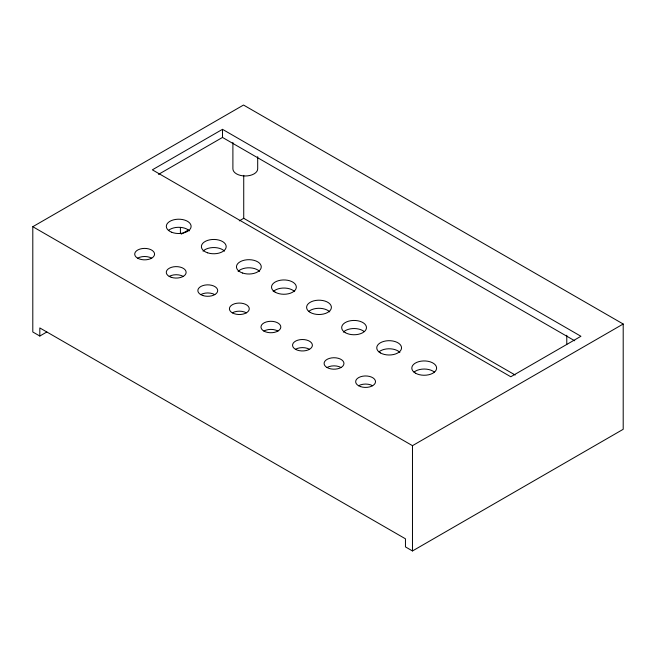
<?xml version="1.0" encoding="UTF-8"?>
<svg xmlns="http://www.w3.org/2000/svg" width="656" height="656" viewBox="0 0 656 656"><rect width="100%" height="100%" fill="white"/><g stroke="black" fill="none" stroke-linecap="round" stroke-linejoin="round"><path stroke-width="0.98" d="M32.8 226.705L243.524 105.042L623.2 324.015L623.2 429.295L412.476 550.958L405.457 546.907L405.457 538.806L39.819 327.934L39.819 336.036L32.8 331.985L32.8 226.705L412.476 445.67L623.2 324.015M222.499 129.33L152.356 169.83L510.786 376.765L580.929 336.274L222.499 129.33L222.499 137.432L574.713 340.784M158.49 174.389L222.499 137.432M181.286 234.11L188.305 230.059M39.819 336.036L46.83 331.985M239.292 220.867L243.729 218.309L515.149 375.011M566.776 335.257L566.776 344.367M412.476 445.67L412.476 550.958M257.693 156.669L257.693 168.822A12.398 7.159 0 0 1 245.295 175.98A12.398 7.159 0 0 1 232.896 168.822L232.896 142.491M243.729 175.341L243.729 218.309M180.408 227.542L180.408 233.61M137.629 258.177A9.922 5.724 0 0 0 154.226 255.61A9.922 5.724 0 0 0 142.081 248.591A9.922 5.724 0 0 0 137.629 258.177A9.922 5.724 0 0 1 151.659 258.177M414.051 372.091A12.398 7.159 0 0 1 434.37 372.091M343.334 332.116A12.398 7.159 0 0 1 364.228 331.592M378.979 351.837A12.398 7.159 0 0 1 399.881 352.362M358.578 385.736A9.922 5.724 0 0 1 372.608 385.736M327.016 367.516A9.922 5.724 0 0 0 343.613 364.949A9.922 5.724 0 0 0 331.46 357.93A9.922 5.724 0 0 0 327.016 367.516A9.922 5.724 0 0 1 341.046 367.516M168.543 230.363A12.398 7.159 0 0 1 189.436 230.863M203.048 251.125A12.398 7.159 0 0 1 224.524 251.125M273.191 291.617A12.398 7.159 0 0 1 294.667 291.617M238.12 271.371A12.398 7.159 0 0 1 259.596 271.371M263.884 331.067A9.922 5.724 0 0 0 280.481 328.5A9.922 5.724 0 0 0 268.337 321.489A9.922 5.724 0 0 0 263.884 331.067A9.922 5.724 0 0 1 277.914 331.067M295.454 349.287A9.922 5.724 0 0 0 312.051 346.721A9.922 5.724 0 0 0 299.899 339.71A9.922 5.724 0 0 0 295.454 349.287A9.922 5.724 0 0 1 309.484 349.287M232.322 312.846A9.922 5.724 0 0 0 248.919 310.28A9.922 5.724 0 0 0 236.767 303.261A9.922 5.724 0 0 0 232.322 312.846A9.922 5.724 0 0 1 246.353 312.846M308.837 311.346A12.398 7.159 0 0 1 329.738 311.871M200.761 294.618A9.922 5.724 0 0 1 214.791 294.618M169.199 276.397A9.922 5.724 0 0 1 183.221 276.397M415.445 373.157A12.398 7.159 0 0 0 436.191 369.943A12.398 7.159 0 0 0 421.004 361.177A12.398 7.159 0 0 0 415.445 373.157M345.302 332.658A12.398 7.159 0 0 0 366.048 329.451A12.398 7.159 0 0 0 350.862 320.686A12.398 7.159 0 0 0 345.302 332.658M380.373 352.903A12.398 7.159 0 0 0 401.119 349.697A12.398 7.159 0 0 0 385.933 340.931A12.398 7.159 0 0 0 380.373 352.903M360.636 386.646A9.922 5.724 0 0 0 375.511 381.685A9.922 5.724 0 0 0 360.636 376.724A9.922 5.724 0 0 0 360.636 386.646M171.626 232.232A12.398 7.159 0 0 0 191.068 226.96A12.398 7.159 0 0 0 173.446 219.875A12.398 7.159 0 0 0 171.626 232.232M207.583 252.806A12.398 7.159 0 0 0 226.189 246.607A12.398 7.159 0 0 0 207.583 240.408A12.398 7.159 0 0 0 207.583 252.806M275.159 292.166A12.398 7.159 0 0 0 295.905 288.952A12.398 7.159 0 0 0 280.719 280.186A12.398 7.159 0 0 0 275.159 292.166M242.654 273.052A12.398 7.159 0 0 0 261.26 266.853A12.398 7.159 0 0 0 242.654 260.653A12.398 7.159 0 0 0 242.654 273.052M310.231 312.412A12.398 7.159 0 0 0 330.977 309.197A12.398 7.159 0 0 0 315.79 300.432A12.398 7.159 0 0 0 310.231 312.412M202.811 295.528A9.922 5.724 0 0 0 217.694 290.575A9.922 5.724 0 0 0 202.811 285.614A9.922 5.724 0 0 0 202.811 295.528M171.249 277.308A9.922 5.724 0 0 0 186.132 272.347A9.922 5.724 0 0 0 171.249 267.386A9.922 5.724 0 0 0 171.249 277.308"/></g></svg>
